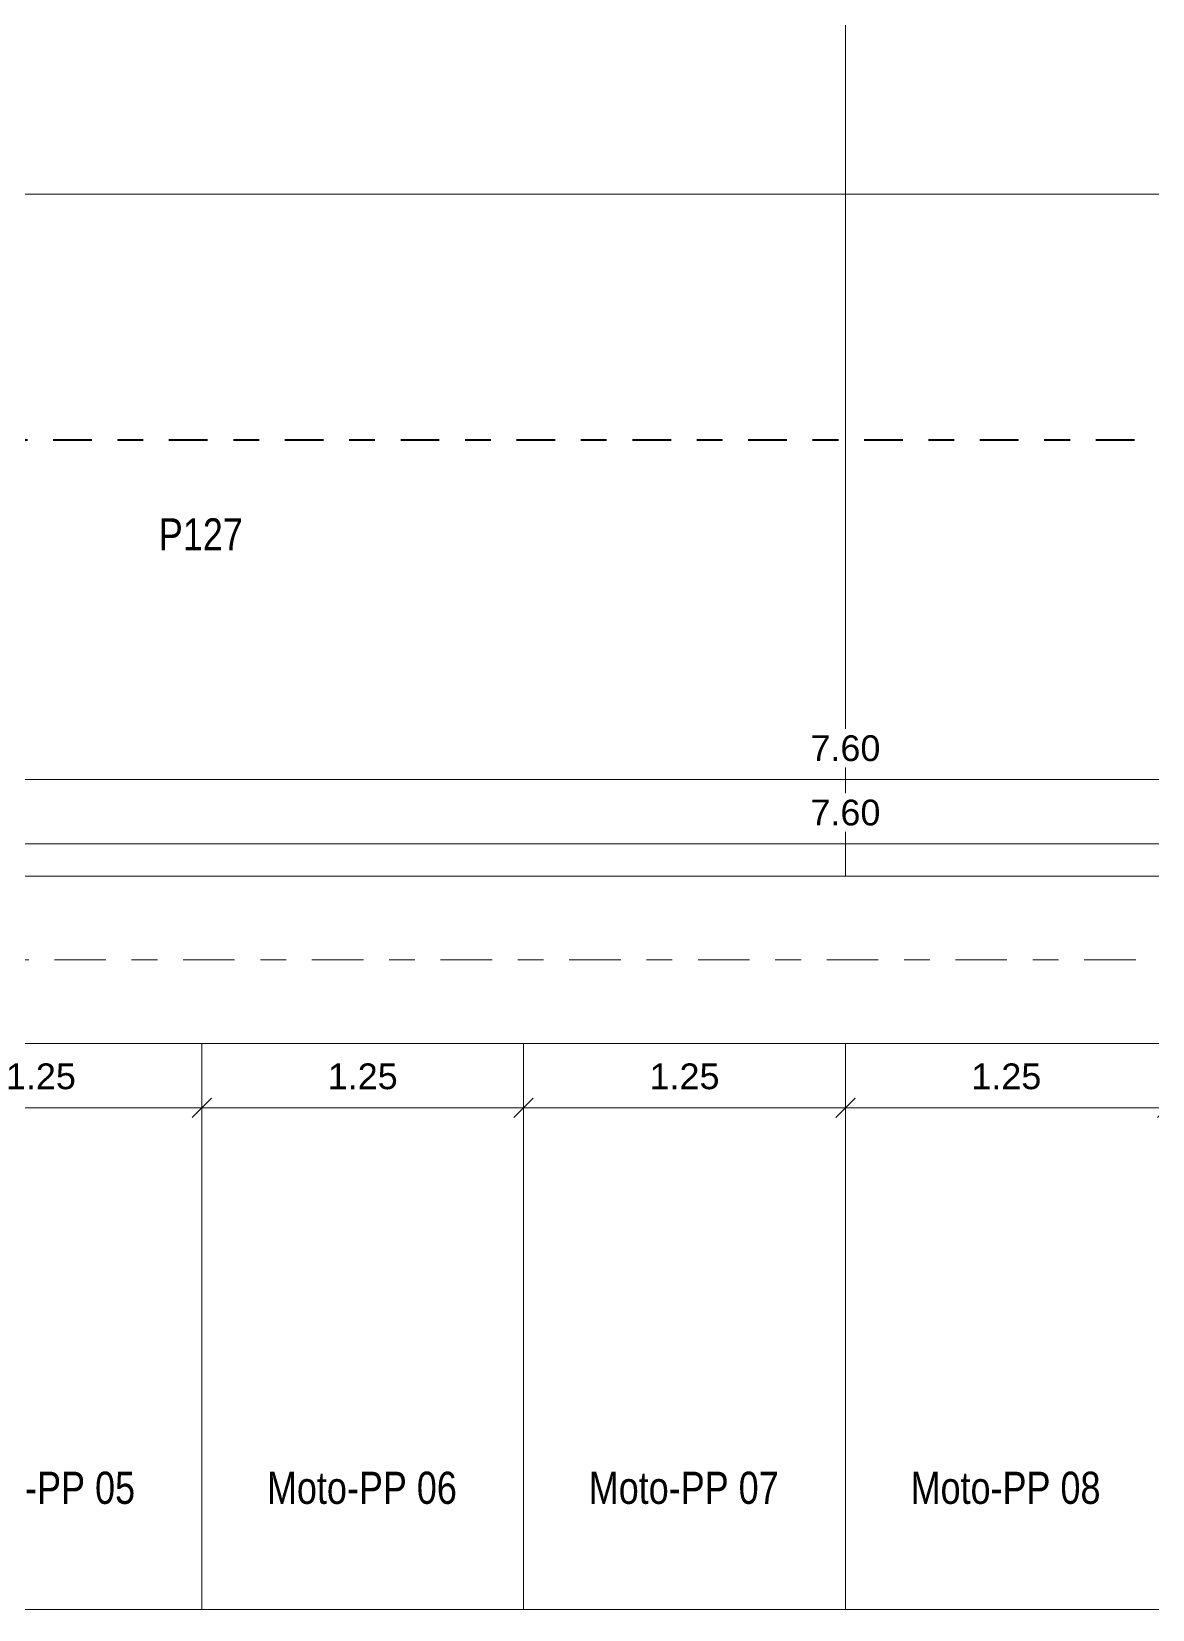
# Model space of a CAD drawing. Header units: metres. Extents: x -86 to 44, y -23 to 39.
# Drawn here: x -50.87 to -46.52, y -7.15 to -1.02 of the extents above; entities that cross this region are included whole.
import ezdxf

# ---------------------------------------------------------------- set-up
doc = ezdxf.new("R2010")
doc.units = ezdxf.units.M
doc.linetypes.add('_Rasterlinie_', pattern=[0.375, 0.2, -0.05, 0.075, -0.05])
doc.linetypes.add('Strichpunkt - Mittel', pattern=[0.35, 0.15, -0.1, 0, -0.1])
for name, color, linetype, lineweight in [('A-____-____-DIMS', 7, 'Continuous', 5), ('A-____-____-DIMS-50', 7, 'Continuous', 5), ('C-PRKG-____-IDEN', 7, 'Continuous', 5), ('C-PRKG-____-OTLN', 7, 'Continuous', 9), ('S-GRID-____-OTLN', 7, 'Continuous', 5)]:
    doc.layers.add(name, color=color, linetype=linetype, lineweight=lineweight)
doc.layers.add('A-____-MATC-OTLN', color=7, linetype='Strichpunkt - Mittel', lineweight=40, true_color=0x0080ff)
doc.styles.add('Arial_1', font='arial.ttf', dxfattribs={"height": 0.1})
doc.styles.add('Arial_3', font='arial.ttf', dxfattribs={"width": 0.8, "height": 0.125})
doc.dimstyles.new('SUB_Rohbau_fein_1', dxfattribs={"dimscale": 0.3048, "dimtxt": 0.102026, "dimasz": 0.246063, "dimexe": 0.164042, "dimexo": 0.0625, "dimgap": 0.123031, "dimtad": 1, "dimrnd": 0.005, "dimzin": 0, "dimdsep": 46, "dimtxsty": 'Arial_1', "dimblk1": 'OBLIQUE', "dimblk2": 'OBLIQUE', "dimsah": 1, "dimcen": 0.09, "dimazin": 0, "dimtfac": 1, "dimtdec": 4, "dimtix": 1, "dimtmove": 0, "dimatfit": 3, "dimfxl": 0.164042, "dimfxlon": 1, "dimtvp": 1, "dimtfill": 1, "dimtolj": 1, "dimtzin": 0, "dimarcsym": 2})
doc.dimstyles.new('SUB_Rohbau_fein_7', dxfattribs={"dimscale": 0.3048, "dimtxt": 0.102026, "dimasz": 0.246063, "dimexe": 0.164042, "dimexo": 0.0625, "dimgap": 0.123031, "dimtad": 1, "dimrnd": 0.005, "dimzin": 0, "dimdsep": 46, "dimtxsty": 'Arial_1', "dimblk1": 'OBLIQUE', "dimblk2": 'OBLIQUE', "dimsah": 1, "dimcen": 0.09, "dimazin": 0, "dimtfac": 1, "dimtdec": 4, "dimtix": 1, "dimtmove": 0, "dimatfit": 3, "dimfxl": 0.164042, "dimfxlon": 1, "dimtvp": 1, "dimtfill": 1, "dimtolj": 1, "dimtzin": 0, "dimarcsym": 2})

# ---------------------------------------------------------------- blocks, each defined once
blk = doc.blocks.new('PP_Parkplatz - 2650 x 5000-V29--01_UG_OK_FFB_AF')
at = {"layer": 'C-PRKG-____-OTLN', "color": 253, "true_color": 0x999999}
for p, q in [((-47.708, -1.649), (-47.708, -4.2984)), ((-42.708, -1.649), (-47.708, -1.649)), ((-42.708, -1.649), (-47.708, -1.649)), ((-47.708, -1.649), (-47.708, -4.2984)), ((-47.708, -4.2984), (-47.708, -1.649)), ((-47.708, -1.649), (-42.708, -1.649)), ((-47.708, -1.649), (-47.708, -1.649)), ((-42.708, -1.649), (-42.708, -4.2984)), ((-42.708, -4.2984), (-42.708, -1.649)), ((-42.708, -1.649), (-42.708, -4.2984)), ((-42.708, -1.649), (-42.708, -1.649)), ((-42.708, -4.2984), (-47.708, -4.2984)), ((-47.708, -4.2984), (-42.708, -4.2984)), ((-42.708, -4.2984), (-47.708, -4.2984)), ((-47.708, -4.2984), (-47.708, -4.2984)), ((-42.708, -4.2984), (-42.708, -4.2984))]:
    blk.add_line(p, q, dxfattribs=at)
blk = doc.blocks.new('PP_Parkplatz - 2650 x 5000-V30--01_UG_OK_FFB_AF')
at = {"layer": 'C-PRKG-____-OTLN', "color": 253, "true_color": 0x999999}
for p, q in [((-47.708, 1.0005), (-47.708, -1.649)), ((-42.708, 1.0005), (-47.708, 1.0005)), ((-42.708, 1.0005), (-47.708, 1.0005)), ((-47.708, 1.0005), (-47.708, -1.649)), ((-47.708, -1.649), (-47.708, 1.0005)), ((-47.708, 1.0005), (-42.708, 1.0005)), ((-47.708, 1.0005), (-47.708, 1.0005)), ((-42.708, 1.0005), (-42.708, -1.649)), ((-42.708, -1.649), (-42.708, 1.0005)), ((-42.708, 1.0005), (-42.708, -1.649)), ((-42.708, 1.0005), (-42.708, 1.0005)), ((-42.708, -1.649), (-47.708, -1.649)), ((-47.708, -1.649), (-42.708, -1.649)), ((-42.708, -1.649), (-47.708, -1.649)), ((-47.708, -1.649), (-47.708, -1.649)), ((-42.708, -1.649), (-42.708, -1.649))]:
    blk.add_line(p, q, dxfattribs=at)
blk = doc.blocks.new('PP_Parkplatz - 2650 x 5000-V37--01_UG_OK_FFB_AF')
at = {"layer": 'C-PRKG-____-OTLN', "color": 253, "true_color": 0x999999}
for p, q in [((-52.708, -1.649), (-52.708, -4.2984)), ((-47.708, -1.649), (-52.708, -1.649)), ((-47.708, -1.649), (-52.708, -1.649)), ((-52.708, -1.649), (-52.708, -4.2984)), ((-52.708, -4.2984), (-52.708, -1.649)), ((-52.708, -1.649), (-47.708, -1.649)), ((-52.708, -1.649), (-52.708, -1.649)), ((-47.708, -1.649), (-47.708, -4.2984)), ((-47.708, -4.2984), (-47.708, -1.649)), ((-47.708, -1.649), (-47.708, -4.2984)), ((-47.708, -1.649), (-47.708, -1.649)), ((-47.708, -4.2984), (-52.708, -4.2984)), ((-52.708, -4.2984), (-47.708, -4.2984)), ((-47.708, -4.2984), (-52.708, -4.2984)), ((-52.708, -4.2984), (-52.708, -4.2984)), ((-47.708, -4.2984), (-47.708, -4.2984))]:
    blk.add_line(p, q, dxfattribs=at)
blk = doc.blocks.new('PP_Parkplatz - 2650 x 5000-V38--01_UG_OK_FFB_AF')
at = {"layer": 'C-PRKG-____-OTLN', "color": 253, "true_color": 0x999999}
for p, q in [((-52.708, 1.0005), (-52.708, -1.649)), ((-47.708, 1.0005), (-52.708, 1.0005)), ((-47.708, 1.0005), (-52.708, 1.0005)), ((-52.708, 1.0005), (-52.708, -1.649)), ((-52.708, -1.649), (-52.708, 1.0005)), ((-52.708, 1.0005), (-47.708, 1.0005)), ((-52.708, 1.0005), (-52.708, 1.0005)), ((-47.708, 1.0005), (-47.708, -1.649)), ((-47.708, -1.649), (-47.708, 1.0005)), ((-47.708, 1.0005), (-47.708, -1.649)), ((-47.708, 1.0005), (-47.708, 1.0005)), ((-47.708, -1.649), (-52.708, -1.649)), ((-52.708, -1.649), (-47.708, -1.649)), ((-47.708, -1.649), (-52.708, -1.649)), ((-52.708, -1.649), (-52.708, -1.649)), ((-47.708, -1.649), (-47.708, -1.649))]:
    blk.add_line(p, q, dxfattribs=at)
blk = doc.blocks.new('PP_Parkplatz - 1250 x 2200 Moto-V49--01_UG_OK_FFB_AF')
at = {"layer": 'C-PRKG-____-OTLN', "color": 253, "true_color": 0x999999}
for p, q in [((-45.208, -4.9484), (-45.208, -7.148)), ((-43.958, -4.9484), (-45.208, -4.9484)), ((-43.958, -4.9484), (-45.208, -4.9484)), ((-45.208, -4.9484), (-45.208, -7.148)), ((-45.208, -7.148), (-45.208, -4.9484)), ((-45.208, -4.9484), (-43.958, -4.9484)), ((-45.208, -4.9484), (-45.208, -4.9484)), ((-43.958, -4.9484), (-43.958, -7.148)), ((-43.958, -7.148), (-43.958, -4.9484)), ((-43.958, -4.9484), (-43.958, -7.148)), ((-43.958, -4.9484), (-43.958, -4.9484)), ((-43.958, -7.148), (-45.208, -7.148)), ((-45.208, -7.148), (-43.958, -7.148)), ((-43.958, -7.148), (-45.208, -7.148)), ((-45.208, -7.148), (-45.208, -7.148)), ((-43.958, -7.148), (-43.958, -7.148))]:
    blk.add_line(p, q, dxfattribs=at)
blk = doc.blocks.new('PP_Parkplatz - 1250 x 2200 Moto-8868791--01_UG_OK_FFB_AF')
at = {"layer": 'C-PRKG-____-OTLN', "color": 253, "true_color": 0x999999}
for p, q in [((-43.958, -4.9484), (-43.958, -7.148)), ((-42.708, -4.9484), (-43.958, -4.9484)), ((-42.708, -4.9484), (-43.958, -4.9484)), ((-43.958, -4.9484), (-43.958, -7.148)), ((-43.958, -7.148), (-43.958, -4.9484)), ((-43.958, -4.9484), (-42.708, -4.9484)), ((-43.958, -4.9484), (-43.958, -4.9484)), ((-42.708, -4.9484), (-42.708, -7.148)), ((-42.708, -7.148), (-42.708, -4.9484)), ((-42.708, -4.9484), (-42.708, -7.148)), ((-42.708, -4.9484), (-42.708, -4.9484)), ((-42.708, -7.148), (-43.958, -7.148)), ((-43.958, -7.148), (-42.708, -7.148)), ((-42.708, -7.148), (-43.958, -7.148)), ((-43.958, -7.148), (-43.958, -7.148)), ((-42.708, -7.148), (-42.708, -7.148))]:
    blk.add_line(p, q, dxfattribs=at)
blk = doc.blocks.new('DIMBLOCK949--01_UG_OK_FFB_AF')
at = {"layer": 'A-____-____-DIMS-50'}
for p, q in [((-51.508, -4.1734), (-51.508, -4.1234)), ((-51.508, -4.1734), (-51.4705, -4.1359)), ((-43.908, -4.1734), (-43.908, -4.1234)), ((-43.908, -4.1734), (-43.8705, -4.1359)), ((-51.508, -4.1734), (-51.5455, -4.2109)), ((-51.508, -4.1734), (-43.908, -4.1734)), ((-51.508, -4.1734), (-51.508, -4.2234)), ((-43.908, -4.1734), (-43.9455, -4.2109)), ((-43.908, -4.1734), (-43.908, -4.2234))]:
    blk.add_line(p, q, dxfattribs=at)
at = {"layer": 'A-____-____-DIMS-50', "color": 0, "insert": (-47.8437, -4.0014), "char_height": 0.1, "width": 0.325653, "attachment_point": 1, "line_spacing_factor": 0.941778, "style": 'Arial_1', "bg_fill": 3, "box_fill_scale": 1.25, "bg_fill_color": 256, "bg_fill_true_color": 13158600, "bg_fill_transparency": 0}
blk.add_mtext('7.60', dxfattribs=at)
blk = doc.blocks.new('_Oblique')
at = {"color": 0, "linetype": 'ByBlock', "lineweight": -2}
blk.add_line((-0.5, -0.5), (0.5, 0.5), dxfattribs=at)
blk = doc.blocks.new('DIMBLOCK1142--01_UG_OK_FFB_AF')
at = {"layer": 'A-____-____-DIMS-50'}
for p, q in [((-51.458, -5.1984), (-51.458, -5.1484)), ((-50.208, -5.1984), (-50.208, -5.1484)), ((-51.458, -5.1984), (-51.4955, -5.2359)), ((-51.458, -5.1984), (-51.4205, -5.1609)), ((-51.458, -5.1984), (-50.208, -5.1984)), ((-51.458, -5.1984), (-51.458, -5.2484)), ((-50.208, -5.1984), (-50.2455, -5.2359)), ((-50.208, -5.1984), (-50.1705, -5.1609)), ((-50.208, -5.1984), (-50.208, -5.2484))]:
    blk.add_line(p, q, dxfattribs=at)
at = {"layer": 'A-____-____-DIMS-50', "color": 0, "insert": (-50.9687, -5.0264), "char_height": 0.1, "width": 0.325653, "attachment_point": 1, "line_spacing_factor": 0.941778, "style": 'Arial_1', "bg_fill": 3, "box_fill_scale": 1.25, "bg_fill_color": 256, "bg_fill_true_color": 13158600, "bg_fill_transparency": 0}
blk.add_mtext('1.25', dxfattribs=at)
blk = doc.blocks.new('DIMBLOCK1143--01_UG_OK_FFB_AF')
at = {"layer": 'A-____-____-DIMS-50'}
for p, q in [((-50.208, -5.1984), (-50.208, -5.1484)), ((-48.958, -5.1984), (-48.958, -5.1484)), ((-50.208, -5.1984), (-50.2455, -5.2359)), ((-50.208, -5.1984), (-50.1705, -5.1609)), ((-50.208, -5.1984), (-48.958, -5.1984)), ((-50.208, -5.1984), (-50.208, -5.2484)), ((-48.958, -5.1984), (-48.9955, -5.2359)), ((-48.958, -5.1984), (-48.9205, -5.1609)), ((-48.958, -5.1984), (-48.958, -5.2484))]:
    blk.add_line(p, q, dxfattribs=at)
at = {"layer": 'A-____-____-DIMS-50', "color": 0, "insert": (-49.7187, -5.0264), "char_height": 0.1, "width": 0.325653, "attachment_point": 1, "line_spacing_factor": 0.941778, "style": 'Arial_1', "bg_fill": 3, "box_fill_scale": 1.25, "bg_fill_color": 256, "bg_fill_true_color": 13158600, "bg_fill_transparency": 0}
blk.add_mtext('1.25', dxfattribs=at)
blk = doc.blocks.new('DIMBLOCK1144--01_UG_OK_FFB_AF')
at = {"layer": 'A-____-____-DIMS-50'}
for p, q in [((-48.958, -5.1984), (-48.958, -5.1484)), ((-47.708, -5.1984), (-47.708, -5.1484)), ((-48.958, -5.1984), (-48.9955, -5.2359)), ((-48.958, -5.1984), (-48.9205, -5.1609)), ((-48.958, -5.1984), (-47.708, -5.1984)), ((-48.958, -5.1984), (-48.958, -5.2484)), ((-47.708, -5.1984), (-47.7455, -5.2359)), ((-47.708, -5.1984), (-47.6705, -5.1609)), ((-47.708, -5.1984), (-47.708, -5.2484))]:
    blk.add_line(p, q, dxfattribs=at)
at = {"layer": 'A-____-____-DIMS-50', "color": 0, "insert": (-48.4687, -5.0264), "char_height": 0.1, "width": 0.325653, "attachment_point": 1, "line_spacing_factor": 0.941778, "style": 'Arial_1', "bg_fill": 3, "box_fill_scale": 1.25, "bg_fill_color": 256, "bg_fill_true_color": 13158600, "bg_fill_transparency": 0}
blk.add_mtext('1.25', dxfattribs=at)
blk = doc.blocks.new('DIMBLOCK1145--01_UG_OK_FFB_AF')
at = {"layer": 'A-____-____-DIMS-50'}
for p, q in [((-47.708, -5.1984), (-47.708, -5.1484)), ((-46.458, -5.1984), (-46.458, -5.1484)), ((-47.708, -5.1984), (-47.7455, -5.2359)), ((-47.708, -5.1984), (-47.6705, -5.1609)), ((-47.708, -5.1984), (-46.458, -5.1984)), ((-47.708, -5.1984), (-47.708, -5.2484)), ((-46.458, -5.1984), (-46.4955, -5.2359)), ((-46.458, -5.1984), (-46.4205, -5.1609)), ((-46.458, -5.1984), (-46.458, -5.2484))]:
    blk.add_line(p, q, dxfattribs=at)
at = {"layer": 'A-____-____-DIMS-50', "color": 0, "insert": (-47.2187, -5.0264), "char_height": 0.1, "width": 0.325653, "attachment_point": 1, "line_spacing_factor": 0.941778, "style": 'Arial_1', "bg_fill": 3, "box_fill_scale": 1.25, "bg_fill_color": 256, "bg_fill_true_color": 13158600, "bg_fill_transparency": 0}
blk.add_mtext('1.25', dxfattribs=at)
blk = doc.blocks.new('DIMBLOCK1460--01_UG_OK_FFB_AF')
at = {"layer": 'A-____-____-DIMS-50'}
for p, q in [((-51.508, -3.9234), (-51.5455, -3.9609)), ((-51.508, -3.9234), (-51.508, -3.8734)), ((-51.508, -3.9234), (-51.4705, -3.8859)), ((-51.508, -3.9234), (-43.908, -3.9234)), ((-51.508, -3.9234), (-51.508, -3.9734)), ((-43.908, -3.9234), (-43.9455, -3.9609)), ((-43.908, -3.9234), (-43.908, -3.8734)), ((-43.908, -3.9234), (-43.8705, -3.8859)), ((-43.908, -3.9234), (-43.908, -3.9734))]:
    blk.add_line(p, q, dxfattribs=at)
at = {"layer": 'A-____-____-DIMS-50', "color": 0, "insert": (-47.8437, -3.7514), "char_height": 0.1, "width": 0.325653, "attachment_point": 1, "line_spacing_factor": 0.941778, "style": 'Arial_1', "bg_fill": 3, "box_fill_scale": 1.25, "bg_fill_color": 256, "bg_fill_true_color": 13158600, "bg_fill_transparency": 0}
blk.add_mtext('7.60', dxfattribs=at)

msp = doc.modelspace()

# ---------------------------------------------------------------- linework, layer by layer
at = {"layer": 'A-____-MATC-OTLN'}
msp.add_line((-85.8852, -2.6034), (43.9107, -2.6034), dxfattribs=at)
at = {"layer": 'S-GRID-____-OTLN', "color": 8, "linetype": '_Rasterlinie_', "true_color": 0x808080}
msp.add_line((-80.7802, -4.6234), (27.9515, -4.6234), dxfattribs=at)

# ---------------------------------------------------------------- block references
at = {"layer": 'C-PRKG-____-OTLN', "color": 253, "true_color": 0x999999}
for name, p in [('PP_Parkplatz - 2650 x 5000-V38--01_UG_OK_FFB_AF', (0, 0)), ('PP_Parkplatz - 2650 x 5000-V30--01_UG_OK_FFB_AF', (0, 0)), ('PP_Parkplatz - 2650 x 5000-V37--01_UG_OK_FFB_AF', (0, 0)), ('PP_Parkplatz - 2650 x 5000-V29--01_UG_OK_FFB_AF', (0, 0)), ('PP_Parkplatz - 1250 x 2200 Moto-V49--01_UG_OK_FFB_AF', (-6.25, 0)), ('PP_Parkplatz - 1250 x 2200 Moto-V49--01_UG_OK_FFB_AF', (-5, 0)), ('PP_Parkplatz - 1250 x 2200 Moto-8868791--01_UG_OK_FFB_AF', (-5, 0)), ('PP_Parkplatz - 1250 x 2200 Moto-V49--01_UG_OK_FFB_AF', (-2.5, 0))]:
    msp.add_blockref(name, p, dxfattribs=at)

# ---------------------------------------------------------------- next in the draw order: texts
at = {"layer": 'C-PRKG-____-IDEN', "char_height": 0.125, "attachment_point": 1, "style": 'Arial_3', "bg_fill": 3, "box_fill_scale": 1.25, "bg_fill_color": 256, "bg_fill_true_color": 13158600, "bg_fill_transparency": 0}
for s, insert, width in [('P127', (-50.3746, -2.9082), 0.391223), ('Moto-PP 05', (-51.2046, -6.6128), 0.88827), ('Moto-PP 06', (-49.9546, -6.6128), 0.88827), ('Moto-PP 07', (-48.7046, -6.6128), 0.88827), ('Moto-PP 08', (-47.4546, -6.6128), 0.88827)]:
    msp.add_mtext(s, dxfattribs=dict(at, insert=insert, width=width))

# ---------------------------------------------------------------- next in the draw order: dimensions: what is measured, and where the dimension line sits
at = {"layer": 'A-____-____-DIMS'}
for base, p1, p2, dimstyle, override, picture, middle in [((-43.908, -4.1734), (-51.508, -4.2234), (-43.908, -4.2234), 'SUB_Rohbau_fein_1', {"dimpost": '<>', "dimfxl": 7.6}, 'DIMBLOCK949--01_UG_OK_FFB_AF', (-47.708, -4.0849)), ((-50.208, -5.1984), (-51.458, -5.1484), (-50.208, -5.1484), 'SUB_Rohbau_fein_7', {"dimpost": '<>', "dimfxl": 1.25}, 'DIMBLOCK1142--01_UG_OK_FFB_AF', (-50.833, -5.1099))]:
    dim = msp.add_linear_dim(base=base, p1=p1, p2=p2, dimstyle=dimstyle, override=override, dxfattribs=at)
    dim.commit()
    dim.dimension.update_dxf_attribs({"geometry": picture, "text_midpoint": middle})

# ---------------------------------------------------------------- next in the draw order: dimensions: what is measured, and where the dimension line sits
for base, p1, p2, override, picture, middle in [((-43.908, -3.9234), (-51.508, -3.9734), (-43.908, -3.9734), {"dimpost": '<>', "dimfxl": 7.6}, 'DIMBLOCK1460--01_UG_OK_FFB_AF', (-47.708, -3.8349)), ((-48.958, -5.1984), (-50.208, -5.1484), (-48.958, -5.1484), {"dimpost": '<>', "dimfxl": 1.25}, 'DIMBLOCK1143--01_UG_OK_FFB_AF', (-49.583, -5.1099))]:
    dim = msp.add_linear_dim(base=base, p1=p1, p2=p2, dimstyle='SUB_Rohbau_fein_7', override=override, dxfattribs=at)
    dim.commit()
    dim.dimension.update_dxf_attribs({"geometry": picture, "text_midpoint": middle})

# ---------------------------------------------------------------- next in the draw order: dimensions: what is measured, and where the dimension line sits
dim = msp.add_linear_dim(base=(-47.708, -5.1984), p1=(-48.958, -5.1484), p2=(-47.708, -5.1484), dimstyle='SUB_Rohbau_fein_7', override={"dimpost": '<>', "dimfxl": 1.25}, dxfattribs=at)
dim.commit()
dim.dimension.update_dxf_attribs({"geometry": 'DIMBLOCK1144--01_UG_OK_FFB_AF', "text_midpoint": (-48.333, -5.1099)})

# ---------------------------------------------------------------- next in the draw order: dimensions: what is measured, and where the dimension line sits
dim = msp.add_linear_dim(base=(-46.458, -5.1984), p1=(-47.708, -5.1484), p2=(-46.458, -5.1484), dimstyle='SUB_Rohbau_fein_7', override={"dimpost": '<>', "dimfxl": 1.25}, dxfattribs=at)
dim.commit()
dim.dimension.update_dxf_attribs({"geometry": 'DIMBLOCK1145--01_UG_OK_FFB_AF', "text_midpoint": (-47.083, -5.1099)})

doc.saveas('drawing.dxf')
